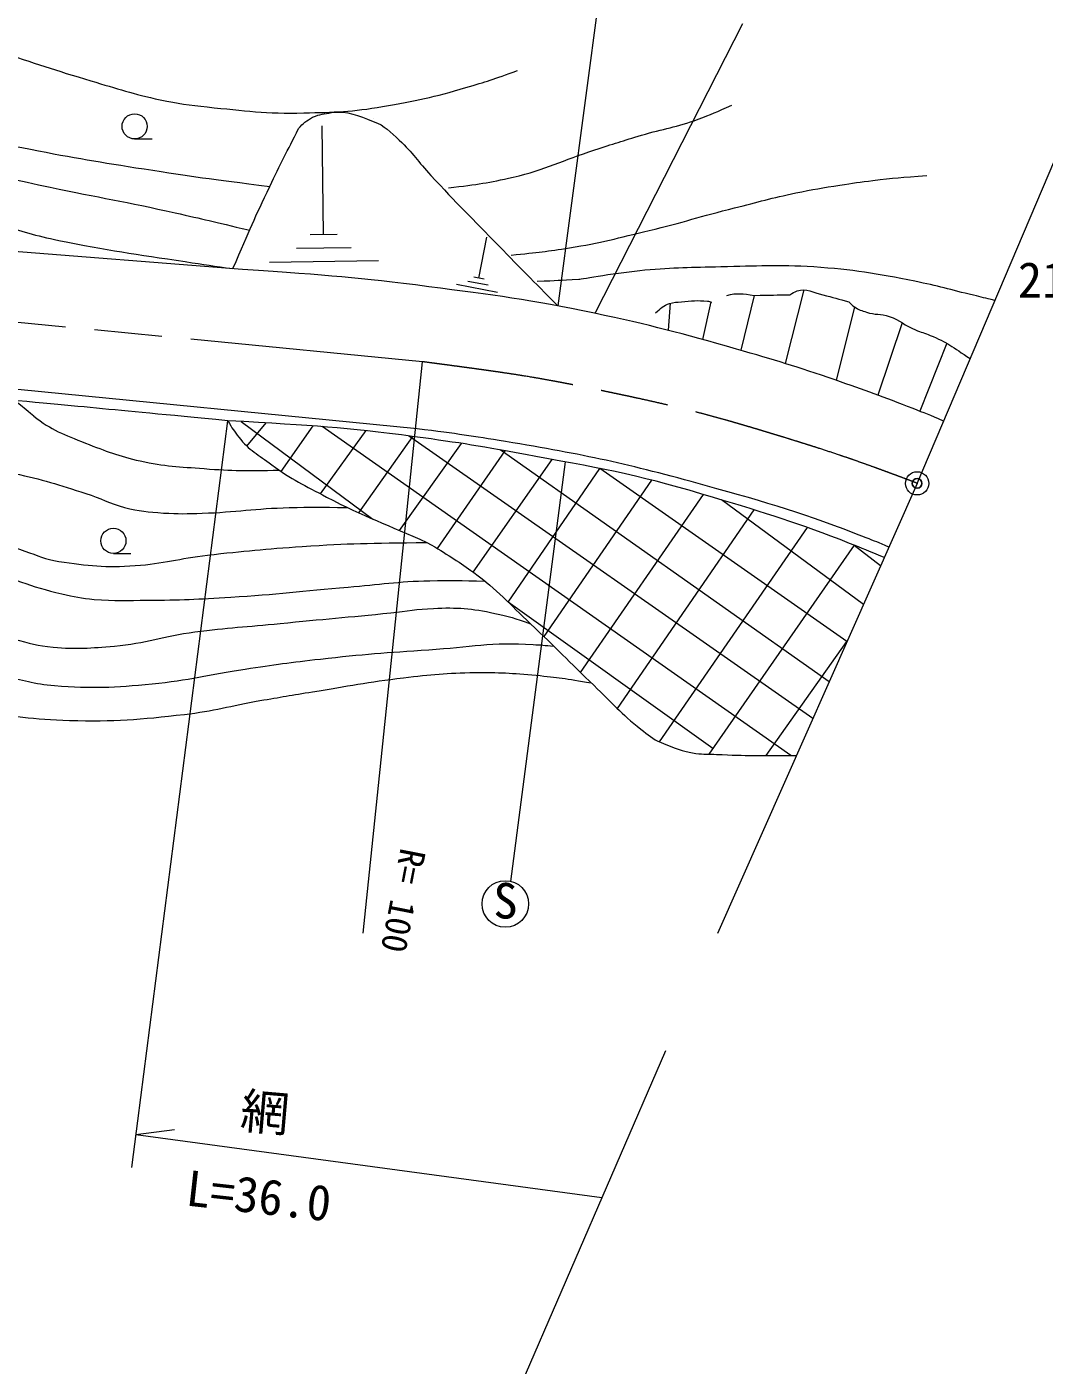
# Model space of a CAD drawing. Units: millimetres, scale not verified. Extents: x 40000 to 680000, y 20000 to 380000.
# Drawn here: x 512000 to 564469, y 245097 to 314134 of the extents above; entities that cross this region are included whole.
import ezdxf
from ezdxf.enums import TextEntityAlignment as Align

# ---------------------------------------------------------------- set-up
doc = ezdxf.new("R2010")
doc.units = ezdxf.units.MM
doc.header["$LTSCALE"] = 1000
doc.header["$PDMODE"] = 32
doc.header["$PDSIZE"] = 500
doc.linetypes.add('CHAIN', pattern=[18.5, 12, -1.5, 3.5, -1.5])
for name, color, linetype, lineweight in [('M-BGD', 7, 'Continuous', 13), ('M-BMK', 2, 'CHAIN', 13), ('M-STR-HTXT', 7, 'Continuous', 13)]:
    doc.layers.add(name, color=color, linetype=linetype, lineweight=lineweight)
doc.layers.add('M-OTRS', color=6, linetype='Continuous')
doc.styles.add('ＭＳ ゴシック', font='')
doc.styles.get('ＭＳ ゴシック').set_extended_font_data('MS Gothic')

msp = doc.modelspace()

# ---------------------------------------------------------------- linework, layer by layer
at = {"layer": 'M-BGD'}
for p, q in [((557914, 290584), (570403, 319957)), ((548911, 314293), (541302, 299352)), ((527310, 303417), (527231, 309028)), ((517563, 308348), (518470, 308348)), ((528011, 303427), (526608, 303407)), ((535318, 301166), (535731, 303281)), ((523119, 301622), (509313, 302702)), ((528722, 302736), (525917, 302696)), ((530135, 302054), (524524, 301975)), ((535795, 300798), (534738, 301004)), ((535582, 301114), (535054, 301217)), ((536272, 300430), (534157, 300843)), ((552073, 300568), (551111, 296766)), ((545186, 299875), (545077, 298477)), ((547280, 299944), (546853, 298001)), ((549518, 300280), (548817, 297446)), ((554684, 299687), (553744, 295893)), ((557137, 298870), (555880, 295139)), ((559438, 297808), (558046, 294306)), ((532124, 293393), (508841, 295695)), ((523057, 293776), (529843, 288742)), ((523355, 292503), (524344, 293699)), ((525118, 291200), (526771, 293545)), ((551398, 276541), (527233, 293511)), ((527142, 290047), (529497, 293303)), ((529130, 289059), (531908, 293003)), ((552536, 278461), (531688, 293032)), ((531213, 288158), (534422, 292644)), ((533178, 287223), (536676, 292259)), ((553374, 280350), (536421, 292306)), ((535013, 286007), (539099, 291815)), ((536831, 284458), (541554, 291352)), ((536960, 270056), (539785, 291690)), ((554294, 282423), (541554, 291352)), ((544224, 290751), (538664, 282687)), ((540551, 280829), (546894, 290013)), ((557914, 290584), (547613, 267364)), ((555145, 284342), (547834, 289728)), ((542456, 278965), (549506, 289217)), ((544624, 277256), (552254, 288313)), ((554675, 287392), (547174, 276614)), ((554675, 287392), (556033, 286343)), ((516466, 286970), (517373, 286970)), ((547383, 276914), (536831, 284458)), ((550129, 276543), (554294, 282423))]:
    msp.add_line(p, q, dxfattribs=at)
for centre, radius in [((517563, 308996), 648), ((557914, 290584), 600), ((516466, 287618), 648), ((536679, 268890), 1200)]:
    msp.add_circle(centre, radius, dxfattribs=at)
for points, knots in [([(506962, 313976), (508714, 313429), (509153, 313291), (510557, 312850), (512414, 312266), (513442, 311899), (515310, 311347), (516697, 310938), (517466, 310665), (518883, 310371), (519822, 310176), (520356, 310092), (521310, 309997), (523248, 309805), (524340, 309644), (526286, 309690), (527879, 309728), (528780, 309752), (530351, 310016), (532050, 310301), (532998, 310512), (534650, 310999), (535696, 311307), (536059, 311421), (537302, 311871)], [0, 0, 0, 0, 1, 1, 1, 2, 2, 2, 3, 3, 3, 4, 4, 4, 5, 5, 5, 6, 6, 6, 7, 7, 7, 8, 8, 8, 8]), ([(476137, 309387), (477346, 309868), (477673, 309996), (478671, 310349), (479778, 310741), (480389, 311002), (481531, 311277), (483256, 311692), (484262, 311737), (486024, 311942), (487254, 312085), (487950, 312149), (489188, 312143), (491221, 312133), (492368, 312037), (494374, 311710), (496619, 311343), (497854, 311016), (500079, 310541), (504822, 309529), (507431, 308733), (512193, 307813), (514473, 307373), (515757, 307162), (518051, 306801), (520575, 306403), (521400, 306300), (524531, 305897)], [0, 0, 0, 0, 1, 1, 1, 2, 2, 2, 3, 3, 3, 4, 4, 4, 5, 5, 5, 6, 6, 6, 7, 7, 7, 8, 8, 8, 9, 9, 9, 9]), ([(533751, 305827), (535309, 306006), (535797, 306084), (537082, 306380), (538771, 306770), (539643, 307250), (541291, 307786), (542229, 308091), (542757, 308256), (543701, 308541), (544836, 308883), (545513, 308947), (546623, 309365), (547310, 309623), (547556, 309722), (548354, 310099)], [0, 0, 0, 0, 1, 1, 1, 2, 2, 2, 3, 3, 3, 4, 4, 4, 5, 5, 5, 5]), ([(526741, 309471), (527139, 309627), (527323, 309656), (527709, 309704), (528564, 309812), (529060, 309552), (529869, 309254), (530478, 309030), (530735, 308717), (531212, 308278), (531910, 307636), (532188, 307166), (532832, 306471), (534174, 305023), (534961, 304245), (536339, 302833), (537560, 301581), (538008, 301128), (539390, 299737)], [0, 0, 0, 0, 1, 1, 1, 2, 2, 2, 3, 3, 3, 4, 4, 4, 5, 5, 5, 6, 6, 6, 6]), ([(459576, 301120), (461003, 301581), (461367, 301702), (462512, 302084), (464508, 302751), (465599, 303206), (467605, 303844), (470131, 304648), (471563, 305045), (474118, 305750), (475748, 306200), (476656, 306473), (478307, 306837), (479574, 307117), (480293, 307230), (481575, 307426), (483845, 307773), (485129, 307883), (487412, 308139), (489847, 308413), (491202, 308704), (493651, 308796), (496207, 308892), (497648, 308765), (500194, 308516), (501929, 308346), (502876, 308059), (504587, 307726), (507971, 307068), (509839, 306567), (513213, 305857), (515725, 305328), (517147, 305102), (519652, 304538), (521131, 304205), (521609, 304096), (523432, 303652)], [0, 0, 0, 0, 1, 1, 1, 2, 2, 2, 3, 3, 3, 4, 4, 4, 5, 5, 5, 6, 6, 6, 7, 7, 7, 8, 8, 8, 9, 9, 9, 10, 10, 10, 11, 11, 11, 12, 12, 12, 12]), ([(522631, 301660), (523521, 303712), (523749, 304261), (524531, 305897), (525092, 307070), (525432, 307714), (526009, 308879), (526009, 308879), (526009, 308879), (526009, 308879)], [0, 0, 0, 0, 1, 1, 1, 2, 2, 2, 3, 3, 3, 3]), ([(442954, 289867), (443732, 289970), (443973, 290029), (444616, 290176), (446071, 290509), (446820, 290933), (448210, 291476), (450594, 292407), (451863, 293087), (454192, 294145), (457549, 295669), (459399, 296587), (462750, 298123), (466223, 299714), (468161, 300624), (471665, 302143), (473491, 302935), (474513, 303387), (476380, 304075), (479731, 305311), (481722, 305668), (485187, 306534), (486465, 306853), (487196, 306976), (488500, 307157), (491735, 307608), (493588, 307688), (496851, 307562), (499295, 307468), (500617, 306923), (502996, 306355), (506016, 305634), (507584, 304795), (510568, 303940), (511766, 303597), (512429, 303357), (513652, 303115), (516181, 302614), (517612, 302404), (520162, 302021), (521187, 301866), (521635, 301798), (522631, 301660)], [0, 0, 0, 0, 1, 1, 1, 2, 2, 2, 3, 3, 3, 4, 4, 4, 5, 5, 5, 6, 6, 6, 7, 7, 7, 8, 8, 8, 9, 9, 9, 10, 10, 10, 11, 11, 11, 12, 12, 12, 13, 13, 13, 14, 14, 14, 14]), ([(536977, 302361), (538409, 302495), (538818, 302547), (539989, 302733), (541608, 302990), (542497, 303242), (544091, 303626), (545822, 304044), (546772, 304356), (548498, 304793), (549731, 305105), (550416, 305306), (551662, 305561), (552545, 305742), (553043, 305828), (553933, 305970), (554596, 306076), (554970, 306123), (555637, 306205), (556720, 306339), (557081, 306358), (558420, 306461)], [0, 0, 0, 0, 1, 1, 1, 2, 2, 2, 3, 3, 3, 4, 4, 4, 5, 5, 5, 6, 6, 6, 7, 7, 7, 7]), ([(561924, 300015), (561387, 300147), (561251, 300180), (560819, 300284), (559641, 300570), (558990, 300768), (557801, 301005), (555781, 301406), (554635, 301612), (552580, 301745), (550713, 301867), (549660, 301784), (547789, 301745), (546257, 301714), (545396, 301709), (543870, 301572), (542536, 301453), (540582, 301108), (540476, 301093), (540476, 301093), (540476, 301093), (540476, 301093)], [0, 0, 0, 0, 1, 1, 1, 2, 2, 2, 3, 3, 3, 4, 4, 4, 5, 5, 5, 6, 6, 6, 7, 7, 7, 7]), ([(559282, 293800), (558527, 294117), (558325, 294195), (557708, 294440), (556151, 295059), (555262, 295364), (553680, 295915), (551715, 296599), (550597, 296936), (548596, 297509), (545760, 298321), (544160, 298745), (541274, 299358), (537967, 300060), (536080, 300294), (532727, 300729), (528989, 301213), (527715, 301293), (523119, 301622)], [0, 0, 0, 0, 1, 1, 1, 2, 2, 2, 3, 3, 3, 4, 4, 4, 5, 5, 5, 6, 6, 6, 6]), ([(549524, 300279), (550413, 300296), (550642, 300300), (551358, 300313), (551358, 300313), (551358, 300313), (551358, 300313)], [0, 0, 0, 0, 1, 1, 1, 2, 2, 2, 2]), ([(551358, 300313), (551494, 300420), (551578, 300450), (551732, 300507), (552219, 300689), (552541, 300419), (553048, 300306), (553581, 300188), (553871, 300087), (554398, 299946), (554398, 299946), (554398, 299946), (554398, 299946)], [0, 0, 0, 0, 1, 1, 1, 2, 2, 2, 3, 3, 3, 4, 4, 4, 4]), ([(544421, 299372), (544699, 299624), (544821, 299761), (545148, 299863), (545377, 299935), (545518, 299921), (545757, 299946), (546279, 300001), (546577, 300030), (547100, 299988), (547189, 299981), (547235, 299954), (547322, 299933), (547322, 299933), (547322, 299933), (547322, 299933)], [0, 0, 0, 0, 1, 1, 1, 2, 2, 2, 3, 3, 3, 4, 4, 4, 5, 5, 5, 5]), ([(554398, 299946), (554514, 299817), (554565, 299774), (554689, 299683), (554900, 299527), (555056, 299497), (555305, 299413), (555746, 299265), (556035, 299342), (556475, 299192), (557036, 299000), (557278, 298728), (557825, 298499), (558121, 298376), (558298, 298337), (558594, 298215), (559454, 297863), (559731, 297624), (560651, 297019)], [0, 0, 0, 0, 1, 1, 1, 2, 2, 2, 3, 3, 3, 4, 4, 4, 5, 5, 5, 6, 6, 6, 6]), ([(512356, 294055), (513279, 293327), (513933, 293099), (515025, 292663), (516105, 292233), (516720, 291997), (517854, 291739), (519118, 291452), (519857, 291445), (521150, 291344), (522680, 291225), (523255, 291240), (525027, 291262)], [0, 0, 0, 0, 1, 1, 1, 2, 2, 2, 3, 3, 3, 4, 4, 4, 4]), ([(538253, 291965), (535289, 292526), (534452, 292655), (531999, 292990), (528260, 293502), (526963, 293536), (522372, 293817)], [0, 0, 0, 0, 1, 1, 1, 2, 2, 2, 2]), ([(522372, 293817), (522589, 293415), (522692, 293281), (522936, 292966), (523466, 292284), (523941, 292064), (524633, 291547), (525661, 290778), (526329, 290477), (527465, 289878), (529427, 288844), (530617, 288450), (532637, 287534), (532637, 287534), (532637, 287534), (532637, 287534)], [0, 0, 0, 0, 1, 1, 1, 2, 2, 2, 3, 3, 3, 4, 4, 4, 5, 5, 5, 5]), ([(556458, 287301), (555903, 287541), (555743, 287595), (555283, 287778), (552114, 289032), (550270, 289566), (546985, 290476), (543016, 291576), (540751, 292077), (536685, 292737), (534908, 293026), (534304, 293132), (532124, 293393)], [0, 0, 0, 0, 1, 1, 1, 2, 2, 2, 3, 3, 3, 4, 4, 4, 4]), ([(506350, 291636), (507304, 291579), (507562, 291558), (508337, 291484), (509524, 291371), (510195, 291324), (511363, 291089), (512827, 290795), (513622, 290512), (515046, 290061), (515836, 289811), (516241, 289558), (517041, 289344), (517805, 289141), (518255, 289103), (519045, 289054), (519826, 289005), (520267, 289017), (521049, 289043), (522805, 289103), (523780, 289293), (525536, 289334), (526702, 289361), (527095, 289365), (528521, 289337)], [0, 0, 0, 0, 1, 1, 1, 2, 2, 2, 3, 3, 3, 4, 4, 4, 5, 5, 5, 6, 6, 6, 7, 7, 7, 8, 8, 8, 8]), ([(556216, 286755), (555371, 287123), (555131, 287210), (554431, 287489), (551743, 288561), (550178, 289013), (547410, 289857), (543900, 290927), (541867, 291325), (538253, 291965)], [0, 0, 0, 0, 1, 1, 1, 2, 2, 2, 3, 3, 3, 3]), ([(506119, 288958), (507020, 288798), (507290, 288725), (508030, 288532), (509592, 288124), (510368, 287587), (511904, 287088), (512581, 286868), (512944, 286665), (513649, 286559), (515175, 286328), (516055, 286231), (517595, 286340), (519063, 286445), (519862, 286710), (521324, 286880), (523226, 287102), (524295, 287197), (526205, 287327), (528713, 287498), (529557, 287493), (532637, 287534)], [0, 0, 0, 0, 1, 1, 1, 2, 2, 2, 3, 3, 3, 4, 4, 4, 5, 5, 5, 6, 6, 6, 7, 7, 7, 7]), ([(505826, 287336), (506370, 287249), (506529, 287208), (506975, 287105), (508056, 286856), (508617, 286558), (509671, 286214), (511285, 285689), (512152, 285259), (513807, 284885), (514453, 284739), (514818, 284656), (515478, 284599), (516548, 284506), (517154, 284550), (518228, 284555), (519906, 284562), (520846, 284613), (522521, 284714), (524886, 284858), (526204, 285036), (528566, 285230), (530212, 285365), (531131, 285528), (532782, 285562), (533906, 285586), (534296, 285585), (535659, 285531)], [0, 0, 0, 0, 1, 1, 1, 2, 2, 2, 3, 3, 3, 4, 4, 4, 5, 5, 5, 6, 6, 6, 7, 7, 7, 8, 8, 8, 9, 9, 9, 9]), ([(533966, 286724), (534486, 286399), (534632, 286284), (535046, 285983), (536297, 285076), (536861, 284395), (537985, 283335), (539283, 282113), (539965, 281382), (541253, 280150), (542181, 279263), (542648, 278702), (543659, 277911), (544046, 277608), (544256, 277406), (544711, 277219), (545389, 276939), (545777, 276753), (546504, 276658), (546918, 276604), (547154, 276622), (547571, 276603), (549176, 276529), (549701, 276547), (551684, 276540)], [0, 0, 0, 0, 1, 1, 1, 2, 2, 2, 3, 3, 3, 4, 4, 4, 5, 5, 5, 6, 6, 6, 7, 7, 7, 8, 8, 8, 8]), ([(505363, 284257), (506698, 283959), (507067, 283871), (508146, 283572), (509414, 283220), (510079, 282869), (511355, 282547), (512130, 282351), (512563, 282201), (513360, 282131), (514589, 282025), (515288, 282088), (516517, 282194), (518158, 282335), (519038, 282707), (520671, 282921), (522381, 283144), (523348, 283189), (525064, 283357), (527295, 283576), (528546, 283682), (530777, 283907), (531633, 283994), (532108, 284098), (532968, 284136), (534208, 284190), (534924, 284146), (536136, 283876), (536870, 283713), (537155, 283637), (537985, 283335)], [0, 0, 0, 0, 1, 1, 1, 2, 2, 2, 3, 3, 3, 4, 4, 4, 5, 5, 5, 6, 6, 6, 7, 7, 7, 8, 8, 8, 9, 9, 9, 10, 10, 10, 10]), ([(505044, 282029), (506265, 281903), (506643, 281851), (507650, 281635), (508889, 281368), (509519, 280978), (510751, 280683), (511789, 280434), (512368, 280239), (513431, 280153), (515392, 279994), (516509, 280061), (518468, 280246), (520353, 280425), (521383, 280729), (523256, 281005), (524770, 281227), (525619, 281354), (527140, 281524), (529321, 281767), (530548, 281860), (532738, 282002), (534834, 282137), (536012, 282412), (538107, 282272), (538530, 282243), (538685, 282244), (539188, 282178)], [0, 0, 0, 0, 1, 1, 1, 2, 2, 2, 3, 3, 3, 4, 4, 4, 5, 5, 5, 6, 6, 6, 7, 7, 7, 8, 8, 8, 9, 9, 9, 9]), ([(503328, 280063), (504485, 279943), (504814, 279895), (505760, 279740), (507206, 279502), (507978, 279177), (509420, 278916), (511272, 278581), (512325, 278409), (514207, 278355), (516522, 278289), (517827, 278404), (520127, 278667), (521665, 278842), (522501, 279109), (524025, 279376), (525084, 279562), (525678, 279661), (526740, 279833), (528568, 280130), (529587, 280338), (531427, 280554), (532857, 280721), (533664, 280812), (535104, 280824), (536343, 280834), (537040, 280803), (538275, 280685), (539389, 280579), (539776, 280518), (541113, 280290)], [0, 0, 0, 0, 1, 1, 1, 2, 2, 2, 3, 3, 3, 4, 4, 4, 5, 5, 5, 6, 6, 6, 7, 7, 7, 8, 8, 8, 9, 9, 9, 10, 10, 10, 10])]:
    msp.add_open_spline(points, degree=3, knots=knots, dxfattribs=at)
for points in [[(526009, 308879), (526247, 309173), (526428, 309278), (526741, 309471)], [(529904, 309393), (529904, 309393), (529904, 309393), (529904, 309393)], [(540476, 301093), (539402, 301041), (539402, 301041), (538329, 300989)], [(548104, 300279), (548637, 300433), (548915, 300358), (549524, 300279)], [(522372, 293817), (515592, 294462), (515592, 294462), (508812, 295107)], [(512356, 294055), (511871, 294456), (511871, 294456), (511386, 294857)], [(522076, 293852), (522076, 293852), (522076, 293852), (522076, 293852)], [(532637, 287534), (533276, 287177), (533454, 287053), (533966, 286724)]]:
    msp.add_open_spline(points, degree=3, dxfattribs=at)
at = {"layer": 'M-BMK'}
msp.add_line((532407, 296858), (509329, 299100), dxfattribs=at)
msp.add_open_spline([(557914, 290584), (557335, 290813), (557178, 290866), (556705, 291043), (554125, 292006), (552651, 292469), (550016, 293270), (546774, 294256), (544917, 294686), (541599, 295377), (538039, 296117), (536788, 296274), (532407, 296858)], degree=3, knots=[0, 0, 0, 0, 1, 1, 1, 2, 2, 2, 3, 3, 3, 4, 4, 4, 4], dxfattribs=at)
at = {"layer": 'M-OTRS'}
msp.add_point((557914, 290584), dxfattribs=at)
at = {"layer": 'M-STR-HTXT'}
for p, q in [((543638, 331863), (539390, 299737)), ((529351, 267384), (532407, 296858)), ((517415, 255303), (522372, 293817)), ((544931, 261317), (533861, 235735)), ((517633, 256997), (519617, 257251)), ((517633, 256997), (541655, 253747))]:
    msp.add_line(p, q, dxfattribs=at)

# ---------------------------------------------------------------- texts
at = {"layer": 'M-BGD', "style": 'ＭＳ ゴシック'}
msp.add_text('213.9', height=1833, dxfattribs=at).set_placement((563109, 299614), align=Align.BOTTOM_LEFT)
msp.add_text('S', height=1833, dxfattribs=at).set_placement((536687, 267588), align=Align.BOTTOM_CENTER)
at = {"layer": 'M-STR-HTXT', "style": 'ＭＳ ゴシック'}
for s, height, rotation, p in [('R= 100', 1320, 258.947, (530900, 271904)), ('網', 1833, 355.019, (522917, 256793)), ('L=36.0', 1833, 353.636, (520090, 252797))]:
    msp.add_text(s, height=height, rotation=rotation, dxfattribs=at).set_placement(p, align=Align.BOTTOM_LEFT)

doc.saveas('drawing.dxf')
